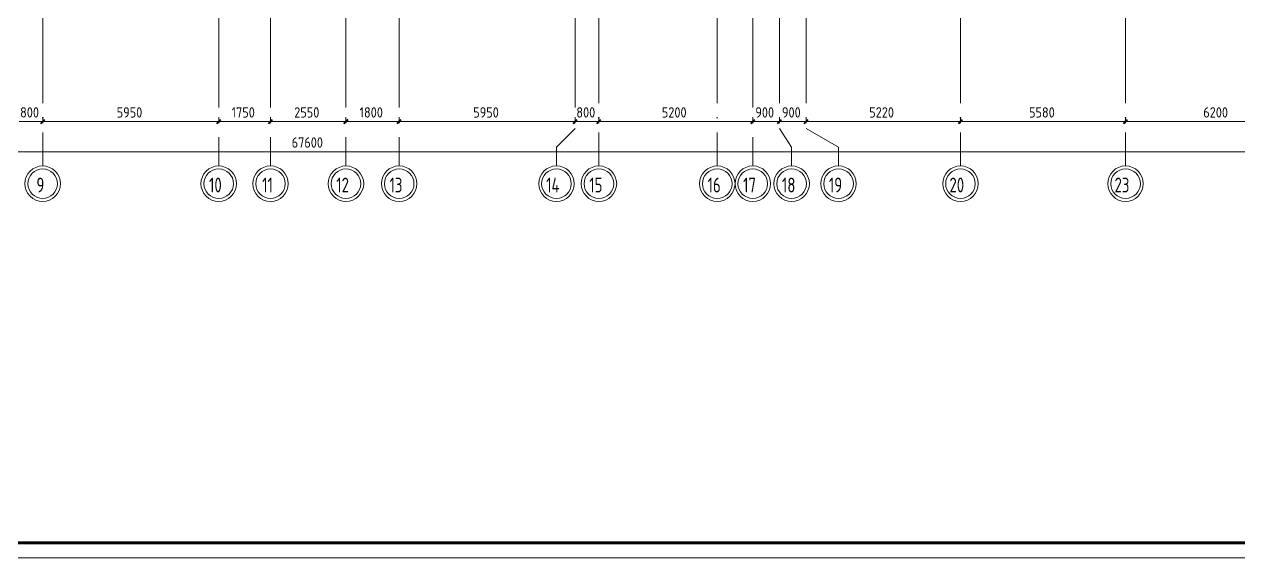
# Model space of a CAD drawing. Header units: millimetres. Extents: x -1073752 to 1436911, y -1379358 to 94781.
# Drawn here: x -1033325 to -992279, y -1157856 to -1139826 of the extents above; entities that cross this region are included whole.
import ezdxf

# ---------------------------------------------------------------- set-up
doc = ezdxf.new("R2010")
doc.units = ezdxf.units.MM
doc.linetypes.add('ADSK_Линия сетки', pattern=[25, 20, -2.5, 0, -2.5])
for name, color, linetype, lineweight in [('Оси', 252, 'Continuous', 9), ('ОФ_рамка', 8, 'Continuous', 60), ('Размеры', 250, 'Continuous', 9)]:
    doc.layers.add(name, color=color, linetype=linetype, lineweight=lineweight)
doc.styles.add('GOST Common', font='', dxfattribs={"width": 0.9, "height": 500})
doc.styles.add('GOST Common_1', font='', dxfattribs={"width": 0.9, "height": 350})
doc.styles.get('GOST Common').set_extended_font_data('GOST 2.304 type A')
doc.styles.get('GOST Common_1').set_extended_font_data('GOST Common')

# ---------------------------------------------------------------- blocks, each defined once
blk = doc.blocks.new('3 этаж')
at = {"layer": 'Оси', "color": 251, "linetype": 'ADSK_Линия сетки', "ltscale": 200, "true_color": 0x636466}
for p, q in [((274896, 34587), (274896, -31390)), ((276646, 34587), (276646, -31390)), ((279196, 34587), (279196, -31390)), ((280996, 34587), (280996, -31390)), ((286946, 34587), (286946, -30120)), ((292946, 34587), (292946, -31390)), ((268946, -263), (268946, -31390)), ((287746, -263), (287746, -31390)), ((291746, -263), (291746, -31390)), ((293846, -263), (293846, -30120)), ((294746, -263), (294746, -30120)), ((299966, -263), (299966, -31390)), ((305546, -263), (305546, -31390))]:
    blk.add_line(p, q, dxfattribs=at)
at = {"layer": 'Оси', "color": 251, "ltscale": 200, "true_color": 0x636466}
for p, q in [((286946, -30120), (286311, -30755)), ((293846, -30120), (294259, -30755)), ((294746, -30120), (295845, -30755)), ((286311, -30755), (286311, -31390)), ((294259, -30755), (294259, -31390)), ((295845, -30755), (295845, -31390))]:
    blk.add_line(p, q, dxfattribs=at)
at = {"layer": 'Оси', "color": 251, "lineweight": 20, "true_color": 0x636466}
for centre, radius, start, end in [((268946, -31990), 600, 0, 180), ((268946, -31990), 500, 0, 180), ((274896, -31990), 600, 0, 180), ((274896, -31990), 500, 0, 180), ((276646, -31990), 600, 0, 180), ((276646, -31990), 500, 0, 180), ((279196, -31990), 600, 0, 180), ((279196, -31990), 500, 0, 180), ((280996, -31990), 600, 0, 180), ((280996, -31990), 500, 0, 180), ((286311, -31990), 600, 0, 180), ((286311, -31990), 500, 0, 180), ((287746, -31990), 600, 0, 180), ((287746, -31990), 500, 0, 180), ((291746, -31990), 600, 0, 180), ((291746, -31990), 500, 0, 180), ((292946, -31990), 600, 0, 180), ((292946, -31990), 500, 0, 180), ((294259, -31990), 600, 0, 180), ((294259, -31990), 500, 0, 180), ((295845, -31990), 600, 0, 180), ((295845, -31990), 500, 0, 180), ((299966, -31990), 600, 0, 180), ((299966, -31990), 500, 0, 180), ((305546, -31990), 600, 0, 180), ((305546, -31990), 500, 0, 180), ((268946, -31990), 600, 180, 0), ((268946, -31990), 500, 180, 0), ((274896, -31990), 600, 180, 0), ((274896, -31990), 500, 180, 0), ((276646, -31990), 600, 180, 0), ((276646, -31990), 500, 180, 0), ((279196, -31990), 600, 180, 0), ((279196, -31990), 500, 180, 0), ((280996, -31990), 600, 180, 0), ((280996, -31990), 500, 180, 0), ((286311, -31990), 600, 180, 0), ((286311, -31990), 500, 180, 0), ((287746, -31990), 600, 180, 0), ((287746, -31990), 500, 180, 0), ((291746, -31990), 600, 180, 0), ((291746, -31990), 500, 180, 0), ((292946, -31990), 600, 180, 0), ((292946, -31990), 500, 180, 0), ((294259, -31990), 600, 180, 0), ((294259, -31990), 500, 180, 0), ((295845, -31990), 600, 180, 0), ((295845, -31990), 500, 180, 0), ((299966, -31990), 600, 180, 0), ((299966, -31990), 500, 180, 0), ((305546, -31990), 600, 180, 0), ((305546, -31990), 500, 180, 0)]:
    blk.add_arc(centre, radius, start, end, dxfattribs=at)
at = {"layer": 'Размеры', "color": 251, "lineweight": 20, "true_color": 0x636466}
for p, q in [((268146, -29892), (268946, -29892)), ((268946, -29892), (268946, -29742)), ((268946, -29892), (268946, -29742)), ((268946, -29892), (268946, -29942)), ((268946, -29892), (274896, -29892)), ((268946, -29892), (268946, -29942)), ((274896, -29892), (274896, -29742)), ((274896, -29892), (274896, -29742)), ((274896, -29892), (274896, -29942)), ((274896, -29892), (276646, -29892)), ((274896, -29892), (274896, -29942)), ((276646, -29892), (276646, -29742)), ((276646, -29892), (276646, -29742)), ((276646, -29892), (276646, -29942)), ((276646, -29892), (279196, -29892)), ((276646, -29892), (276646, -29942)), ((279196, -29892), (279196, -29742)), ((279196, -29892), (279196, -29742)), ((279196, -29892), (279196, -29942)), ((279196, -29892), (280996, -29892)), ((279196, -29892), (279196, -29942)), ((280996, -29892), (280996, -29742)), ((280996, -29892), (280996, -29742)), ((280996, -29892), (280996, -29942)), ((280996, -29892), (286946, -29892)), ((280996, -29892), (280996, -29942)), ((286946, -29892), (286946, -29742)), ((286946, -29892), (286946, -29742)), ((286946, -29892), (286946, -29942)), ((286946, -29892), (287746, -29892)), ((286946, -29892), (286946, -29942)), ((287746, -29892), (287746, -29742)), ((287746, -29892), (287746, -29742)), ((287746, -29892), (287746, -29942)), ((287746, -29892), (292946, -29892)), ((287746, -29892), (287746, -29942)), ((292946, -29892), (292946, -29742)), ((292946, -29892), (292946, -29742)), ((292946, -29892), (292946, -29942)), ((292946, -29892), (293846, -29892)), ((292946, -29892), (292946, -29942)), ((293846, -29892), (293846, -29742)), ((293846, -29892), (293846, -29742)), ((293846, -29892), (293846, -29942)), ((293846, -29892), (294746, -29892)), ((293846, -29892), (293846, -29942)), ((294746, -29892), (294746, -29742)), ((294746, -29892), (294746, -29742)), ((294746, -29892), (294746, -29942)), ((294746, -29892), (299966, -29892)), ((294746, -29892), (294746, -29942)), ((299966, -29892), (299966, -29742)), ((299966, -29892), (299966, -29742)), ((299966, -29892), (299966, -29942)), ((299966, -29892), (305546, -29892)), ((299966, -29892), (299966, -29942)), ((305546, -29892), (305546, -29742)), ((305546, -29892), (305546, -29742)), ((305546, -29892), (305546, -29942)), ((305546, -29892), (311896, -29892)), ((305546, -29892), (305546, -29942)), ((243996, -30910), (311896, -30910))]:
    blk.add_line(p, q, dxfattribs=at)
at = {"layer": 'Размеры', "color": 251, "lineweight": 40, "true_color": 0x636466}
for p, q in [((268946, -29892), (268875, -29963)), ((268946, -29892), (268875, -29963)), ((268946, -29892), (269016, -29822)), ((268946, -29892), (269016, -29822)), ((274896, -29892), (274825, -29963)), ((274896, -29892), (274825, -29963)), ((274896, -29892), (274966, -29822)), ((274896, -29892), (274966, -29822)), ((276646, -29892), (276575, -29963)), ((276646, -29892), (276575, -29963)), ((276646, -29892), (276716, -29822)), ((276646, -29892), (276716, -29822)), ((279196, -29892), (279125, -29963)), ((279196, -29892), (279125, -29963)), ((279196, -29892), (279266, -29822)), ((279196, -29892), (279266, -29822)), ((280996, -29892), (280925, -29963)), ((280996, -29892), (280925, -29963)), ((280996, -29892), (281066, -29822)), ((280996, -29892), (281066, -29822)), ((286946, -29892), (286875, -29963)), ((286946, -29892), (286875, -29963)), ((286946, -29892), (287016, -29822)), ((286946, -29892), (287016, -29822)), ((287746, -29892), (287675, -29963)), ((287746, -29892), (287675, -29963)), ((287746, -29892), (287816, -29822)), ((287746, -29892), (287816, -29822)), ((292946, -29892), (292875, -29963)), ((292946, -29892), (292875, -29963)), ((292946, -29892), (293016, -29822)), ((292946, -29892), (293016, -29822)), ((293846, -29892), (293775, -29963)), ((293846, -29892), (293775, -29963)), ((293846, -29892), (293916, -29822)), ((293846, -29892), (293916, -29822)), ((294746, -29892), (294675, -29963)), ((294746, -29892), (294675, -29963)), ((294746, -29892), (294816, -29822)), ((294746, -29892), (294816, -29822)), ((299966, -29892), (299895, -29963)), ((299966, -29892), (299895, -29963)), ((299966, -29892), (300036, -29822)), ((299966, -29892), (300036, -29822)), ((305546, -29892), (305475, -29963)), ((305546, -29892), (305475, -29963)), ((305546, -29892), (305616, -29822)), ((305546, -29892), (305616, -29822))]:
    blk.add_line(p, q, dxfattribs=at)
at = {"layer": 'Оси', "color": 251, "true_color": 0x636466, "style": 'GOST Common', "width": 0.9}
for s, p in [('9', (268735, -32285)), ('10', (274569, -32285)), ('11', (276363, -32285)), ('12', (278869, -32285)), ('13', (280669, -32285)), ('14', (285963, -32285)), ('15', (287419, -32285)), ('16', (291419, -32285)), ('17', (292619, -32285)), ('18', (293932, -32285)), ('19', (295518, -32285)), ('20', (299594, -32285)), ('23', (305174, -32285))]:
    blk.add_text(s, height=500, dxfattribs=at).set_placement(p)
at = {"layer": 'Размеры', "color": 251, "true_color": 0x636466, "style": 'GOST Common_1', "width": 0.9}
for s, p in [('800', (268183, -29755)), ('5950', (271448, -29755)), ('1750', (275331, -29755)), ('2550', (277448, -29755)), ('1800', (279656, -29755)), ('5950', (283498, -29755)), ('800', (286983, -29755)), ('5200', (289873, -29755)), ('900', (293033, -29755)), ('900', (293933, -29755)), ('5220', (296883, -29755)), ('5580', (302283, -29755)), ('6200', (308173, -29755)), ('67600', (277362, -30773))]:
    blk.add_text(s, height=350, dxfattribs=at).set_placement(p)
blk = doc.blocks.new('А0')
at = {"layer": 'ОФ_рамка', "color": 0, "linetype": 'Continuous', "ltscale": 100}
blk.add_lwpolyline([(224168, -393217), (340568, -393217)], dxfattribs=at)
at = {"layer": 'ОФ_рамка', "color": 0, "linetype": 'Continuous', "lineweight": 5, "ltscale": 100}
blk.add_lwpolyline([(222168, -393717), (341068, -393717)], dxfattribs=at)

msp = doc.modelspace()

# ---------------------------------------------------------------- block references
msp.add_blockref('3 этаж', (-1301649.5, -1113224.3))
at = {"layer": 'ОФ_рамка', "color": 0, "lineweight": -2}
msp.add_blockref('А0', (-1293479.5, -764139.5), dxfattribs=at)

doc.saveas('drawing.dxf')
